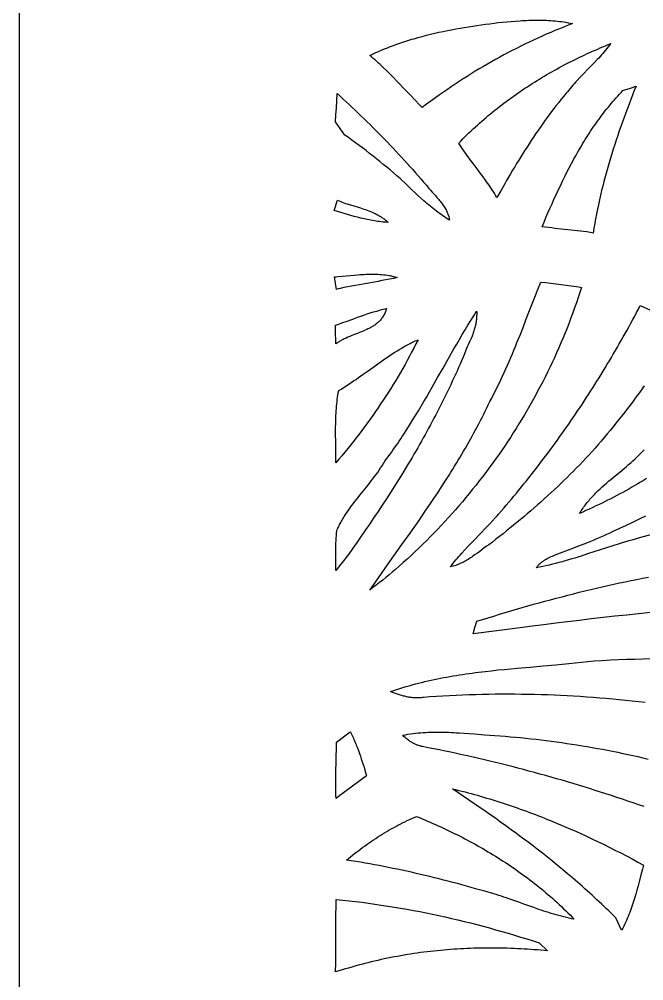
# Model space of a CAD drawing. Extents: x 138 to 547, y 3 to 737.
# Drawn here: x 138.4 to 232.7, y 144 to 289.2 of the extents above; entities that cross this region are included whole.
import ezdxf

# ---------------------------------------------------------------- set-up
doc = ezdxf.new("R2010")
doc.units = 0
doc.layers.add('LAYER_1', color=18, linetype='CONTINUOUS')

msp = doc.modelspace()

# ---------------------------------------------------------------- linework, layer by layer
at = {"layer": 'LAYER_1'}
for points in [[(138.38, 3), (546.62, 3), (546.62, 737.11), (138.38, 737.11)], [(201.88, 277.78), (200.56, 276.84), (199.9, 276.37), (199.24, 275.89), (198.76, 276.39), (198.27, 276.9), (197.31, 277.9), (196.34, 278.91), (195.86, 279.41), (195.38, 279.91), (194.89, 280.41), (194.39, 280.9), (193.9, 281.39), (193.4, 281.88), (193.15, 282.12), (192.89, 282.36), (192.64, 282.59), (192.38, 282.83), (192.12, 283.06), (191.86, 283.29), (191.6, 283.52), (191.34, 283.75), (191.63, 283.89), (191.93, 284.03), (192.22, 284.16), (192.52, 284.29), (192.82, 284.42), (193.12, 284.55), (193.42, 284.67), (193.72, 284.79), (194.02, 284.91), (194.33, 285.03), (194.63, 285.15), (194.93, 285.26), (195.24, 285.37), (195.54, 285.48), (195.85, 285.58), (196.16, 285.69), (196.47, 285.79), (196.77, 285.89), (197.08, 285.99), (197.39, 286.08), (197.7, 286.18), (198.01, 286.27), (198.64, 286.45), (199.26, 286.62), (199.89, 286.78), (200.52, 286.94), (201.15, 287.09), (201.78, 287.23), (202.41, 287.37), (203.05, 287.5), (203.69, 287.62), (204.32, 287.74), (204.96, 287.86), (205.6, 287.97), (206.24, 288.07), (206.88, 288.17), (207.52, 288.27), (208.16, 288.36), (208.81, 288.45), (209.45, 288.53), (210.09, 288.61), (210.73, 288.69), (211.37, 288.77), (212.03, 288.83), (212.69, 288.89), (213.35, 288.94), (214.02, 288.99), (214.35, 289.01), (214.68, 289.03), (215.01, 289.04), (215.34, 289.06), (215.68, 289.07), (216.01, 289.07), (216.34, 289.08), (216.67, 289.08), (217, 289.08), (217.33, 289.07), (217.67, 289.07), (218, 289.05), (218.33, 289.04), (218.66, 289.02), (218.99, 288.99), (219.32, 288.96), (219.65, 288.93), (219.98, 288.89), (220.31, 288.85), (220.64, 288.8), (220.96, 288.74), (221.29, 288.68), (221.62, 288.62), (221.94, 288.55), (221.28, 288.29), (220.62, 288.03), (219.96, 287.77), (219.3, 287.5), (218.65, 287.22), (217.99, 286.94), (217.34, 286.65), (216.69, 286.36), (216.05, 286.06), (215.4, 285.76), (214.76, 285.45), (214.12, 285.13), (213.48, 284.81), (212.85, 284.49), (212.22, 284.16), (211.59, 283.82), (210.96, 283.48), (210.33, 283.14), (209.71, 282.79), (209.09, 282.43), (208.48, 282.07), (207.86, 281.71), (207.25, 281.34), (206.64, 280.96), (206.04, 280.58), (205.43, 280.2), (204.83, 279.81), (204.24, 279.41), (203.64, 279.01), (203.05, 278.61), (202.46, 278.2)], [(220.98, 278.02), (220.6, 277.56), (220.23, 277.11), (219.86, 276.65), (219.49, 276.18), (219.13, 275.72), (218.78, 275.25), (218.42, 274.78), (218.08, 274.3), (217.73, 273.82), (217.39, 273.34), (217.05, 272.86), (216.71, 272.37), (216.38, 271.89), (216.05, 271.4), (215.72, 270.9), (215.4, 270.41), (215.08, 269.91), (214.76, 269.41), (214.45, 268.91), (214.13, 268.41), (213.82, 267.91), (213.51, 267.4), (213.21, 266.9), (212.9, 266.39), (212.6, 265.88), (212.3, 265.37), (212, 264.86), (211.71, 264.34), (211.12, 263.31), (210.54, 262.28), (210.37, 262.55), (210.21, 262.82), (210.04, 263.09), (209.87, 263.35), (209.7, 263.61), (209.52, 263.87), (209.35, 264.13), (209.17, 264.39), (208.98, 264.64), (208.8, 264.9), (208.43, 265.4), (208.05, 265.91), (207.68, 266.41), (206.92, 267.41), (206.55, 267.91), (206.18, 268.42), (206, 268.67), (205.81, 268.93), (205.64, 269.18), (205.46, 269.44), (205.28, 269.7), (205.11, 269.96), (204.94, 270.23), (204.78, 270.5), (205.08, 270.81), (205.38, 271.12), (205.69, 271.43), (206, 271.73), (206.31, 272.04), (206.63, 272.34), (206.95, 272.63), (207.26, 272.93), (207.58, 273.22), (207.91, 273.51), (208.23, 273.8), (208.56, 274.08), (208.89, 274.37), (209.22, 274.65), (209.55, 274.92), (209.89, 275.2), (210.22, 275.47), (210.56, 275.74), (210.9, 276.01), (211.25, 276.27), (211.59, 276.54), (211.94, 276.8), (212.28, 277.05), (212.63, 277.31), (212.99, 277.56), (213.34, 277.81), (213.69, 278.06), (214.05, 278.3), (214.41, 278.55), (214.77, 278.79), (215.13, 279.02), (215.49, 279.26), (215.85, 279.49), (216.22, 279.72), (216.59, 279.95), (216.95, 280.18), (217.32, 280.4), (217.69, 280.62), (218.07, 280.84), (218.44, 281.06), (218.81, 281.27), (219.19, 281.48), (219.57, 281.69), (219.95, 281.9), (220.33, 282.1), (220.71, 282.3), (221.09, 282.5), (221.47, 282.7), (221.85, 282.89), (222.24, 283.09), (222.63, 283.28), (223.01, 283.46), (223.4, 283.65), (223.79, 283.83), (224.18, 284.01), (224.57, 284.19), (224.96, 284.37), (225.35, 284.54), (225.75, 284.71), (226.14, 284.88), (226.53, 285.05), (226.93, 285.21), (227.32, 285.37), (227.72, 285.53), (227.53, 285.28), (227.34, 285.03), (227.14, 284.78), (226.95, 284.53), (226.74, 284.29), (226.54, 284.05), (226.33, 283.81), (226.12, 283.58), (225.91, 283.34), (225.69, 283.11), (225.26, 282.65), (224.82, 282.2), (224.38, 281.75), (223.5, 280.84), (223.06, 280.39), (222.63, 279.93), (222.41, 279.7), (222.2, 279.47), (221.99, 279.23), (221.78, 278.99), (221.58, 278.75), (221.37, 278.51), (221.17, 278.26)], [(225.07, 256.92), (224.59, 257), (224.11, 257.08), (223.63, 257.14), (223.15, 257.21), (222.67, 257.26), (222.18, 257.32), (221.22, 257.42), (220.25, 257.52), (219.28, 257.62), (218.8, 257.68), (218.32, 257.74), (217.83, 257.8), (217.35, 257.87), (217.65, 258.56), (217.94, 259.26), (218.24, 259.95), (218.54, 260.64), (218.85, 261.33), (219.15, 262.02), (219.47, 262.71), (219.79, 263.39), (220.11, 264.07), (220.44, 264.75), (220.77, 265.43), (221.11, 266.1), (221.45, 266.77), (221.81, 267.44), (221.98, 267.77), (222.16, 268.1), (222.35, 268.43), (222.53, 268.76), (222.71, 269.08), (222.9, 269.41), (223.09, 269.73), (223.28, 270.06), (223.47, 270.38), (223.67, 270.7), (223.87, 271.02), (224.06, 271.34), (224.27, 271.65), (224.47, 271.97), (224.67, 272.28), (224.88, 272.59), (225.09, 272.9), (225.3, 273.21), (225.52, 273.51), (225.73, 273.82), (225.95, 274.12), (226.17, 274.42), (226.4, 274.72), (226.62, 275.02), (226.85, 275.31), (227.09, 275.61), (227.32, 275.9), (227.56, 276.19), (227.8, 276.47), (228.04, 276.76), (228.28, 277.04), (228.53, 277.32), (228.78, 277.6), (229.03, 277.88), (229.29, 278.15), (229.55, 278.42), (230, 278.58), (230.55, 278.76), (231.54, 279.09), (231.27, 278.42), (231.01, 277.75), (230.74, 277.07), (230.49, 276.4), (230.23, 275.72), (229.98, 275.05), (229.73, 274.37), (229.49, 273.69), (229.24, 273.01), (229.01, 272.33), (228.77, 271.64), (228.54, 270.96), (228.32, 270.27), (228.1, 269.58), (227.88, 268.89), (227.67, 268.2), (227.47, 267.51), (227.26, 266.81), (227.07, 266.12), (226.88, 265.42), (226.69, 264.72), (226.51, 264.02), (226.34, 263.32), (226.17, 262.62), (226.01, 261.91), (225.86, 261.2), (225.71, 260.5), (225.57, 259.78), (225.43, 259.07), (225.31, 258.36), (225.19, 257.64)], [(203.37, 258.84), (203.12, 259), (202.86, 259.17), (202.61, 259.34), (202.36, 259.52), (202.12, 259.7), (201.87, 259.88), (201.63, 260.06), (201.38, 260.24), (201.14, 260.43), (200.9, 260.62), (200.67, 260.81), (200.43, 261), (200.19, 261.2), (199.96, 261.4), (199.73, 261.6), (199.5, 261.8), (199.04, 262.2), (198.59, 262.61), (198.13, 263.03), (197.69, 263.45), (197.24, 263.87), (196.8, 264.3), (195.92, 265.15), (195.41, 265.58), (194.9, 266.01), (194.39, 266.44), (193.88, 266.86), (193.37, 267.29), (192.85, 267.71), (192.34, 268.13), (191.82, 268.54), (191.29, 268.95), (190.77, 269.36), (190.24, 269.76), (189.71, 270.16), (189.17, 270.55), (188.63, 270.94), (188.09, 271.33), (187.55, 271.7), (186.17, 273.7), (186.22, 274.77), (186.28, 275.84), (186.38, 277.99), (186.84, 277.57), (187.3, 277.15), (187.76, 276.73), (188.22, 276.31), (188.67, 275.88), (189.13, 275.46), (189.58, 275.03), (190.03, 274.59), (190.48, 274.16), (190.92, 273.73), (191.37, 273.29), (191.81, 272.85), (192.25, 272.41), (192.69, 271.96), (193.13, 271.52), (193.56, 271.07), (193.99, 270.62), (194.42, 270.17), (194.85, 269.72), (195.28, 269.26), (195.71, 268.8), (196.13, 268.35), (196.55, 267.89), (196.97, 267.42), (197.39, 266.96), (197.81, 266.49), (198.22, 266.03), (198.64, 265.56), (199.05, 265.09), (199.46, 264.61), (199.87, 264.14), (200.27, 263.66), (200.5, 263.39), (200.74, 263.11), (201.23, 262.57), (201.47, 262.3), (201.71, 262.02), (201.82, 261.88), (201.94, 261.74), (202.05, 261.6), (202.16, 261.46), (202.27, 261.31), (202.38, 261.17), (202.48, 261.02), (202.58, 260.87), (202.67, 260.72), (202.76, 260.56), (202.85, 260.4), (202.93, 260.24), (203.01, 260.08), (203.08, 259.91), (203.14, 259.74), (203.2, 259.57), (203.26, 259.39), (203.3, 259.21), (203.34, 259.02)], [(194.08, 258.52), (193.82, 258.54), (193.56, 258.56), (193.31, 258.58), (193.05, 258.61), (192.79, 258.64), (192.53, 258.68), (192.27, 258.72), (192.02, 258.76), (191.76, 258.8), (191.5, 258.85), (191.25, 258.89), (190.99, 258.94), (190.74, 259), (190.48, 259.05), (190.23, 259.11), (189.98, 259.17), (189.47, 259.29), (188.97, 259.42), (188.46, 259.56), (187.96, 259.7), (187.46, 259.85), (186.96, 260), (186.46, 260.15), (185.97, 260.3), (186.45, 261.87), (186.69, 261.77), (186.93, 261.67), (187.18, 261.58), (187.42, 261.49), (187.67, 261.4), (187.92, 261.32), (188.42, 261.16), (189.43, 260.86), (189.94, 260.7), (190.19, 260.62), (190.44, 260.54), (190.69, 260.45), (190.94, 260.37), (191.18, 260.27), (191.43, 260.18), (191.67, 260.08), (191.9, 259.97), (192.14, 259.86), (192.37, 259.74), (192.6, 259.62), (192.71, 259.55), (192.83, 259.48), (192.94, 259.42), (193.05, 259.34), (193.16, 259.27), (193.26, 259.2), (193.37, 259.12), (193.48, 259.04), (193.58, 258.96), (193.68, 258.88), (193.79, 258.79), (193.89, 258.7), (193.99, 258.61)], [(195.46, 250.2), (194.89, 250.07), (194.32, 249.95), (193.75, 249.84), (193.17, 249.73), (192.6, 249.62), (192.02, 249.52), (190.87, 249.31), (189.72, 249.11), (189.15, 249.01), (188.57, 248.9), (188, 248.78), (187.42, 248.67), (186.85, 248.54), (186.57, 248.48), (186.28, 248.41), (186.13, 249.35), (185.98, 250.28), (186.27, 250.3), (186.57, 250.33), (187.16, 250.38), (188.35, 250.5), (188.95, 250.55), (189.54, 250.61), (189.84, 250.63), (190.14, 250.65), (190.44, 250.67), (190.74, 250.69), (191.04, 250.7), (191.34, 250.71), (191.63, 250.71), (191.93, 250.71), (192.23, 250.7), (192.53, 250.69), (192.82, 250.67), (193.12, 250.65), (193.41, 250.62), (193.71, 250.58), (194, 250.54), (194.3, 250.49), (194.44, 250.46), (194.59, 250.43), (194.73, 250.4), (194.88, 250.36), (195.02, 250.32), (195.17, 250.28), (195.31, 250.24)], [(195.19, 206.08), (194.96, 205.88), (194.72, 205.68), (194.25, 205.28), (193.77, 204.89), (193.28, 204.5), (192.8, 204.11), (192.31, 203.74), (191.81, 203.36), (191.32, 202.99), (191.92, 203.85), (192.53, 204.71), (193.74, 206.43), (196.19, 209.87), (197.41, 211.59), (198.01, 212.46), (198.61, 213.32), (199.22, 214.19), (199.81, 215.06), (200.41, 215.94), (201, 216.81), (201.58, 217.69), (202.16, 218.57), (202.73, 219.46), (203.3, 220.35), (203.58, 220.8), (203.86, 221.24), (204.14, 221.69), (204.41, 222.14), (204.69, 222.59), (204.96, 223.05), (205.23, 223.5), (205.5, 223.96), (205.76, 224.41), (206.03, 224.87), (206.29, 225.33), (206.55, 225.79), (206.8, 226.26), (207.06, 226.72), (207.31, 227.19), (207.56, 227.66), (207.8, 228.12), (208.05, 228.6), (208.29, 229.07), (208.53, 229.54), (208.76, 230.02), (208.99, 230.5), (209.22, 230.98), (209.45, 231.46), (209.74, 232), (210.03, 232.54), (210.31, 233.09), (210.58, 233.64), (210.85, 234.19), (211.12, 234.74), (211.38, 235.29), (211.63, 235.85), (211.89, 236.41), (212.14, 236.97), (212.38, 237.53), (212.62, 238.1), (212.86, 238.66), (213.1, 239.23), (213.33, 239.79), (213.56, 240.36), (213.79, 240.93), (214.02, 241.5), (214.47, 242.65), (214.92, 243.79), (215.36, 244.94), (216.25, 247.23), (216.7, 248.38), (217.15, 249.52), (217.92, 249.44), (218.69, 249.35), (219.46, 249.26), (220.23, 249.16), (220.99, 249.06), (221.76, 248.95), (222.14, 248.89), (222.53, 248.84), (222.91, 248.77), (223.29, 248.71), (223.04, 247.93), (222.79, 247.16), (222.53, 246.39), (222.26, 245.62), (221.99, 244.85), (221.7, 244.09), (221.42, 243.33), (221.12, 242.57), (220.82, 241.82), (220.51, 241.07), (220.19, 240.32), (219.87, 239.57), (219.54, 238.83), (219.21, 238.09), (218.87, 237.35), (218.52, 236.62), (218.16, 235.89), (217.8, 235.17), (217.44, 234.44), (217.06, 233.72), (216.68, 233.01), (216.3, 232.29), (215.91, 231.58), (215.51, 230.88), (215.1, 230.18), (214.69, 229.48), (214.28, 228.78), (213.86, 228.09), (213.43, 227.4), (213, 226.72), (212.56, 226.04), (212.11, 225.37), (211.66, 224.69), (211.21, 224.03), (210.75, 223.36), (210.28, 222.7), (209.81, 222.05), (209.33, 221.4), (208.85, 220.75), (208.36, 220.11), (207.87, 219.47), (207.37, 218.84), (206.86, 218.21), (206.36, 217.58), (205.84, 216.96), (205.32, 216.34), (204.8, 215.73), (204.27, 215.13), (203.74, 214.52), (203.2, 213.93), (202.66, 213.33), (202.11, 212.75), (201.56, 212.16), (201, 211.58), (200.44, 211.01), (199.87, 210.44), (199.3, 209.88), (198.73, 209.32), (198.15, 208.77), (197.57, 208.22), (196.98, 207.68), (196.39, 207.14), (195.79, 206.61)], [(193.83, 245.53), (193.79, 245.37), (193.75, 245.21), (193.69, 245.06), (193.64, 244.91), (193.58, 244.77), (193.51, 244.63), (193.44, 244.5), (193.37, 244.37), (193.29, 244.25), (193.21, 244.12), (193.12, 244.01), (193.03, 243.89), (192.94, 243.78), (192.84, 243.68), (192.74, 243.58), (192.63, 243.48), (192.53, 243.38), (192.42, 243.29), (192.3, 243.2), (192.19, 243.11), (192.07, 243.02), (191.95, 242.94), (191.83, 242.86), (191.7, 242.79), (191.57, 242.71), (191.44, 242.64), (191.31, 242.57), (191.18, 242.5), (191.04, 242.43), (190.9, 242.36), (190.63, 242.24), (190.34, 242.11), (190.06, 241.99), (189.77, 241.88), (189.48, 241.76), (188.89, 241.53), (188.6, 241.42), (188.31, 241.3), (188.03, 241.18), (187.75, 241.06), (187.47, 240.93), (187.33, 240.86), (187.2, 240.79), (187.07, 240.72), (186.94, 240.65), (186.81, 240.57), (186.68, 240.5), (186.56, 240.42), (186.43, 240.34), (186.32, 240.25), (186.2, 240.17), (186.18, 240.87), (186.17, 241.58), (186.16, 242.29), (186.16, 243), (186.64, 243.16), (187.11, 243.33), (188.07, 243.68), (189.02, 244.02), (189.49, 244.19), (189.97, 244.36), (190.45, 244.53), (190.93, 244.69), (191.41, 244.85), (191.89, 245), (192.37, 245.14), (192.86, 245.28), (193.1, 245.35), (193.34, 245.41), (193.59, 245.47)], [(186.21, 205.95), (186.19, 206.7), (186.18, 207.45), (186.18, 207.83), (186.18, 208.21), (186.18, 208.58), (186.18, 208.96), (186.19, 209.33), (186.2, 209.71), (186.21, 210.09), (186.23, 210.46), (186.25, 210.84), (186.28, 211.21), (186.3, 211.59), (186.34, 211.96), (186.42, 212.15), (186.5, 212.33), (186.59, 212.51), (186.68, 212.69), (186.77, 212.87), (186.87, 213.05), (186.96, 213.22), (187.06, 213.4), (187.16, 213.57), (187.26, 213.74), (187.36, 213.91), (187.47, 214.08), (187.68, 214.42), (187.9, 214.75), (188.13, 215.08), (188.36, 215.4), (188.59, 215.72), (188.83, 216.04), (189.08, 216.36), (189.32, 216.67), (189.57, 216.99), (189.82, 217.3), (190.82, 218.55), (191.32, 219.17), (191.56, 219.49), (191.81, 219.8), (192.05, 220.12), (192.28, 220.45), (192.52, 220.77), (192.75, 221.1), (192.97, 221.43), (193.19, 221.77), (193.4, 222.11), (193.5, 222.28), (193.6, 222.45), (193.85, 222.79), (194.1, 223.12), (194.34, 223.45), (194.59, 223.79), (194.83, 224.13), (195.07, 224.47), (195.3, 224.81), (195.54, 225.15), (195.77, 225.49), (196, 225.84), (196.23, 226.18), (196.46, 226.53), (196.91, 227.22), (197.35, 227.92), (197.79, 228.63), (198.23, 229.34), (198.66, 230.05), (199.08, 230.76), (199.5, 231.48), (199.92, 232.2), (200.34, 232.92), (200.75, 233.64), (201.57, 235.08), (202.39, 236.53), (203.22, 237.98), (203.63, 238.7), (204.04, 239.42), (204.46, 240.14), (204.88, 240.86), (205.3, 241.58), (205.72, 242.29), (206.15, 243), (206.59, 243.71), (207.02, 244.41), (207.47, 245.11), (207.48, 244.93), (207.48, 244.75), (207.48, 244.57), (207.47, 244.39), (207.46, 244.22), (207.45, 244.04), (207.43, 243.87), (207.41, 243.69), (207.38, 243.52), (207.35, 243.35), (207.32, 243.17), (207.29, 243), (207.25, 242.83), (207.2, 242.66), (207.16, 242.49), (207.11, 242.33), (207.06, 242.16), (207, 241.99), (206.95, 241.83), (206.89, 241.66), (206.83, 241.5), (206.77, 241.34), (206.64, 241.01), (206.5, 240.69), (206.36, 240.37), (206.21, 240.05), (206.06, 239.73), (205.84, 239.21), (205.63, 238.68), (205.41, 238.16), (205.18, 237.63), (204.96, 237.11), (204.73, 236.59), (204.5, 236.07), (204.27, 235.55), (204.03, 235.04), (203.79, 234.52), (203.55, 234.01), (203.31, 233.5), (203.06, 232.99), (202.82, 232.48), (202.57, 231.97), (202.31, 231.46), (202.06, 230.95), (201.8, 230.45), (201.54, 229.94), (201.28, 229.44), (201.02, 228.94), (200.75, 228.44), (200.49, 227.94), (200.22, 227.44), (199.95, 226.95), (199.67, 226.45), (199.4, 225.96), (199.12, 225.46), (198.84, 224.97), (198.56, 224.48), (198.28, 223.99), (197.99, 223.5), (197.71, 223.01), (197.42, 222.52), (197.13, 222.04), (196.83, 221.55), (196.25, 220.59), (195.65, 219.63), (195.05, 218.67), (194.44, 217.71), (193.83, 216.76), (193.21, 215.82), (192.59, 214.88), (191.96, 213.94), (191.32, 213), (190.69, 212.07), (190.04, 211.14), (189.4, 210.22), (188.75, 209.3), (188.09, 208.38)], [(198.61, 240.8), (198.3, 240.17), (197.98, 239.54), (197.65, 238.92), (197.32, 238.3), (196.99, 237.68), (196.65, 237.07), (196.3, 236.46), (195.95, 235.85), (195.6, 235.24), (195.24, 234.64), (194.87, 234.04), (194.5, 233.45), (194.13, 232.86), (193.75, 232.27), (193.36, 231.68), (192.97, 231.1), (192.58, 230.52), (192.18, 229.94), (191.78, 229.37), (191.38, 228.8), (190.97, 228.23), (190.55, 227.67), (190.14, 227.11), (189.71, 226.55), (189.29, 225.99), (188.86, 225.44), (188.43, 224.9), (187.99, 224.35), (187.55, 223.81), (187.11, 223.27), (186.67, 222.74), (186.22, 222.2), (186.22, 222.89), (186.21, 223.57), (186.19, 224.94), (186.18, 225.63), (186.17, 226.31), (186.17, 227), (186.17, 227.68), (186.18, 228.02), (186.18, 228.37), (186.19, 228.71), (186.2, 229.05), (186.22, 229.39), (186.24, 229.73), (186.26, 230.07), (186.28, 230.42), (186.31, 230.76), (186.34, 231.1), (186.38, 231.44), (186.42, 231.78), (186.47, 232.12), (186.52, 232.45), (186.57, 232.79), (186.64, 233.13), (187.02, 233.36), (187.39, 233.59), (187.77, 233.83), (188.14, 234.07), (188.51, 234.32), (188.88, 234.57), (189.25, 234.82), (189.61, 235.08), (190.34, 235.59), (191.07, 236.11), (191.79, 236.63), (192.52, 237.15), (192.88, 237.41), (193.25, 237.67), (193.62, 237.92), (193.98, 238.17), (194.35, 238.42), (194.73, 238.66), (195.1, 238.9), (195.48, 239.14), (195.86, 239.37), (196.24, 239.59), (196.62, 239.81), (197.01, 240.02), (197.21, 240.12), (197.41, 240.23), (197.6, 240.33), (197.8, 240.42), (198, 240.52), (198.2, 240.61), (198.41, 240.71)], [(190.84, 174.93), (189.69, 174.09), (188.53, 173.24), (187.96, 172.81), (187.38, 172.38), (186.81, 171.95), (186.24, 171.52), (186.22, 172.05), (186.21, 172.58), (186.2, 173.11), (186.2, 173.65), (186.2, 174.18), (186.2, 174.71), (186.2, 175.24), (186.21, 175.77), (186.23, 176.84), (186.26, 177.9), (186.28, 178.97), (186.3, 180.03), (188.35, 181.6), (188.46, 181.41), (188.56, 181.21), (188.66, 181.01), (188.76, 180.81), (188.85, 180.6), (188.94, 180.4), (189.03, 180.2), (189.12, 179.99), (189.21, 179.79), (189.29, 179.58), (189.46, 179.17), (189.61, 178.75), (189.77, 178.33), (189.91, 177.91), (190.05, 177.49), (190.19, 177.07), (190.33, 176.64), (190.46, 176.22), (190.59, 175.79)], [(232.68, 161.45), (232.51, 160.82), (232.34, 160.2), (232.01, 158.94), (231.84, 158.31), (231.67, 157.68), (231.49, 157.06), (231.4, 156.74), (231.31, 156.43), (231.21, 156.12), (231.12, 155.81), (231.02, 155.5), (230.91, 155.2), (230.81, 154.89), (230.7, 154.59), (230.58, 154.28), (230.47, 153.98), (230.35, 153.68), (230.22, 153.38), (230.09, 153.09), (229.96, 152.79), (229.82, 152.5), (229.68, 152.21), (229.53, 151.92), (229.37, 151.63), (228.47, 153.48), (228.12, 153.83), (227.77, 154.18), (227.42, 154.52), (227.06, 154.87), (226.71, 155.21), (226.35, 155.55), (225.99, 155.89), (225.63, 156.23), (225.27, 156.57), (224.91, 156.9), (224.54, 157.23), (224.18, 157.57), (223.81, 157.89), (223.44, 158.22), (223.07, 158.55), (222.7, 158.87), (222.33, 159.19), (221.96, 159.52), (221.21, 160.15), (220.45, 160.78), (219.69, 161.41), (218.93, 162.03), (218.16, 162.64), (217.39, 163.25), (216.61, 163.86), (215.83, 164.45), (215.05, 165.05), (214.26, 165.64), (213.47, 166.22), (212.68, 166.8), (211.88, 167.38), (211.09, 167.96), (210.29, 168.52), (209.48, 169.09), (208.68, 169.65), (207.87, 170.21), (207.06, 170.77), (206.26, 171.33), (205.44, 171.88), (204.63, 172.43), (203.82, 172.98), (204.29, 172.86), (204.76, 172.74), (205.24, 172.62), (205.71, 172.5), (206.18, 172.38), (206.65, 172.25), (207.12, 172.12), (207.58, 171.99), (208.05, 171.86), (208.52, 171.72), (208.98, 171.58), (209.45, 171.44), (209.91, 171.3), (210.38, 171.16), (210.84, 171.01), (211.3, 170.86), (211.76, 170.71), (212.22, 170.55), (212.68, 170.4), (213.14, 170.24), (213.6, 170.08), (214.06, 169.92), (214.52, 169.75), (214.98, 169.59), (215.43, 169.42), (215.89, 169.25), (216.34, 169.07), (216.8, 168.9), (217.25, 168.72), (217.7, 168.54), (218.15, 168.36), (218.61, 168.18), (219.51, 167.81), (220.4, 167.43), (221.3, 167.05), (222.19, 166.66), (223.08, 166.26), (223.97, 165.85), (224.85, 165.44), (225.73, 165.02), (226.61, 164.59), (227.48, 164.16), (228.36, 163.73), (229.23, 163.28), (230.09, 162.83), (230.96, 162.38), (231.82, 161.92)], [(222.2, 153.28), (221.81, 153.36), (221.42, 153.44), (221.03, 153.53), (220.65, 153.62), (220.26, 153.72), (219.88, 153.82), (219.5, 153.93), (219.11, 154.04), (218.73, 154.15), (218.35, 154.27), (217.98, 154.39), (217.6, 154.51), (217.22, 154.64), (216.84, 154.77), (216.09, 155.03), (215.34, 155.29), (214.59, 155.56), (213.84, 155.83), (213.09, 156.1), (212.34, 156.36), (211.96, 156.49), (211.58, 156.62), (211.2, 156.75), (210.82, 156.87), (210.44, 156.99), (210.06, 157.11), (208.69, 157.5), (207.31, 157.89), (206.62, 158.08), (205.94, 158.27), (205.25, 158.46), (204.56, 158.65), (203.87, 158.83), (203.17, 159.01), (202.48, 159.19), (201.79, 159.36), (201.1, 159.54), (200.4, 159.71), (199.71, 159.88), (199.01, 160.04), (198.32, 160.2), (197.62, 160.36), (196.93, 160.52), (196.23, 160.67), (195.53, 160.82), (194.83, 160.96), (194.13, 161.11), (193.43, 161.25), (192.73, 161.38), (192.03, 161.51), (191.33, 161.64), (190.62, 161.76), (189.92, 161.89), (189.22, 162), (188.51, 162.11), (187.81, 162.22), (188.11, 162.47), (188.42, 162.71), (188.73, 162.96), (189.04, 163.2), (189.35, 163.44), (189.66, 163.67), (189.98, 163.91), (190.29, 164.14), (190.61, 164.37), (190.93, 164.6), (191.25, 164.82), (191.57, 165.05), (191.9, 165.27), (192.22, 165.48), (192.55, 165.7), (192.88, 165.91), (193.21, 166.11), (193.55, 166.32), (193.88, 166.52), (194.22, 166.72), (194.56, 166.91), (194.9, 167.1), (195.24, 167.29), (195.58, 167.47), (195.93, 167.65), (196.28, 167.83), (196.63, 168), (196.98, 168.17), (197.33, 168.33), (197.69, 168.49), (198.05, 168.65), (198.4, 168.8), (198.82, 168.63), (199.23, 168.46), (199.63, 168.29), (200.04, 168.11), (200.45, 167.94), (200.86, 167.76), (201.26, 167.58), (201.67, 167.4), (202.07, 167.21), (202.48, 167.02), (202.88, 166.83), (203.28, 166.64), (203.68, 166.45), (204.08, 166.25), (204.48, 166.05), (204.88, 165.85), (205.28, 165.65), (205.67, 165.44), (206.07, 165.23), (206.46, 165.02), (206.85, 164.81), (207.25, 164.6), (207.64, 164.38), (208.02, 164.16), (208.41, 163.94), (208.8, 163.71), (209.18, 163.48), (209.57, 163.25), (209.95, 163.02), (210.33, 162.79), (210.71, 162.55), (211.08, 162.31), (211.46, 162.07), (211.83, 161.82), (212.21, 161.58), (212.58, 161.33), (212.95, 161.07), (213.32, 160.82), (213.68, 160.56), (214.05, 160.3), (214.41, 160.04), (214.77, 159.78), (215.13, 159.51), (215.49, 159.24), (215.84, 158.97), (216.19, 158.69), (216.55, 158.41), (216.9, 158.13), (217.24, 157.85), (217.59, 157.56), (217.93, 157.28), (218.27, 156.98), (218.61, 156.69), (218.95, 156.39), (219.29, 156.1), (219.62, 155.79), (219.95, 155.49), (220.28, 155.18), (220.61, 154.87), (220.93, 154.56), (221.25, 154.24), (221.57, 153.93), (221.89, 153.61)], [(218.16, 148.5), (217.66, 148.54), (217.15, 148.59), (216.65, 148.63), (216.14, 148.67), (215.64, 148.71), (215.13, 148.75), (214.63, 148.78), (214.12, 148.81), (213.62, 148.83), (213.11, 148.86), (212.61, 148.88), (212.1, 148.89), (211.6, 148.91), (211.09, 148.92), (210.58, 148.92), (210.08, 148.93), (209.57, 148.93), (209.07, 148.93), (208.56, 148.92), (208.06, 148.91), (207.55, 148.9), (207.05, 148.89), (206.54, 148.87), (206.04, 148.85), (205.53, 148.83), (205.03, 148.8), (204.53, 148.77), (204.02, 148.74), (203.52, 148.7), (203.02, 148.66), (202.51, 148.62), (202.01, 148.57), (201.51, 148.52), (201, 148.47), (200.5, 148.41), (200, 148.35), (199.5, 148.29), (199, 148.23), (198.5, 148.16), (198, 148.08), (197.5, 148.01), (197, 147.93), (196.5, 147.85), (196, 147.76), (195.51, 147.67), (195.01, 147.58), (194.51, 147.48), (194.02, 147.38), (193.52, 147.28), (193.03, 147.17), (192.53, 147.06), (192.04, 146.95), (191.55, 146.83), (191.05, 146.71), (190.56, 146.59), (190.07, 146.46), (189.58, 146.33), (189.09, 146.19), (188.6, 146.05), (188.12, 145.91), (187.63, 145.77), (187.14, 145.62), (186.66, 145.47), (186.17, 145.31), (186.18, 146.68), (186.19, 148.05), (186.2, 150.79), (186.2, 152.16), (186.21, 153.53), (186.22, 154.22), (186.23, 154.9), (186.25, 155.59), (186.26, 156.28), (187.24, 156.17), (188.21, 156.07), (189.19, 155.95), (190.16, 155.83), (191.13, 155.7), (192.1, 155.56), (193.07, 155.42), (194.04, 155.27), (195.01, 155.11), (195.98, 154.95), (196.94, 154.78), (197.91, 154.6), (198.87, 154.42), (199.84, 154.23), (200.8, 154.03), (201.76, 153.83), (202.72, 153.62), (203.68, 153.4), (204.63, 153.18), (205.59, 152.95), (206.54, 152.71), (207.49, 152.47), (208.44, 152.22), (209.39, 151.96), (210.34, 151.7), (211.29, 151.43), (212.23, 151.16), (213.17, 150.88), (214.11, 150.59), (215.05, 150.3), (215.99, 150), (216.93, 149.69)]]:
    msp.add_lwpolyline(points, close=True, dxfattribs=at)
for points in [[(232.77, 233.83), (232.36, 233.25), (231.94, 232.68), (231.53, 232.11), (231.11, 231.54), (230.68, 230.98), (230.26, 230.42), (229.83, 229.86), (229.39, 229.31), (228.95, 228.75), (228.51, 228.2), (228.07, 227.66), (227.62, 227.11), (227.18, 226.57), (226.73, 226.03), (226.27, 225.49), (225.82, 224.96), (225.36, 224.42), (224.9, 223.92), (224.44, 223.42), (223.98, 222.92), (223.51, 222.42), (223.04, 221.93), (222.57, 221.45), (222.09, 220.96), (221.61, 220.48), (221.13, 220), (220.64, 219.53), (220.15, 219.06), (219.66, 218.59), (219.16, 218.12), (218.67, 217.66), (218.17, 217.2), (217.66, 216.75), (217.16, 216.29), (216.65, 215.84), (216.14, 215.4), (215.63, 214.95), (215.11, 214.51), (214.59, 214.07), (214.07, 213.64), (213.55, 213.21), (213.03, 212.78), (212.5, 212.35), (211.97, 211.92), (211.45, 211.5), (210.91, 211.08), (210.38, 210.67), (209.85, 210.25), (209.31, 209.84), (208.97, 209.6), (208.62, 209.35), (207.94, 208.84), (207.59, 208.59), (207.25, 208.34), (206.9, 208.09), (206.72, 207.97), (206.55, 207.86), (206.37, 207.74), (206.19, 207.63), (206.01, 207.52), (205.83, 207.41), (205.64, 207.31), (205.46, 207.21), (205.27, 207.12), (205.08, 207.03), (204.89, 206.94), (204.7, 206.86), (204.5, 206.79), (204.3, 206.72), (204.1, 206.65), (203.9, 206.6), (203.69, 206.54), (203.49, 206.5), (203.7, 206.76), (203.91, 207.03), (204.13, 207.29), (204.34, 207.55), (204.56, 207.8), (204.79, 208.06), (205.01, 208.31), (205.23, 208.57), (205.69, 209.06), (206.15, 209.56), (206.61, 210.05), (207.08, 210.54), (208.01, 211.51), (208.95, 212.48), (209.41, 212.97), (209.88, 213.46), (210.33, 213.96), (210.56, 214.21), (210.79, 214.46), (211.18, 214.91), (211.56, 215.36), (211.95, 215.81), (212.34, 216.27), (212.72, 216.72), (213.1, 217.18), (213.48, 217.64), (213.86, 218.09), (214.23, 218.56), (214.61, 219.02), (214.98, 219.48), (215.35, 219.95), (215.72, 220.41), (216.08, 220.88), (216.45, 221.35), (216.81, 221.82), (217.17, 222.3), (217.53, 222.77), (217.89, 223.24), (218.25, 223.72), (218.6, 224.2), (218.96, 224.68), (219.31, 225.16), (219.66, 225.64), (220, 226.13), (220.35, 226.61), (220.69, 227.1), (221.03, 227.58), (221.37, 228.07), (221.71, 228.56), (222.05, 229.05), (222.38, 229.55), (222.72, 230.04), (223.05, 230.54), (223.38, 231.03), (223.71, 231.53), (224.03, 232.03), (224.36, 232.53), (224.68, 233.03), (225, 233.54), (225.32, 234.04), (225.64, 234.55), (225.95, 235.05), (226.27, 235.56), (226.58, 236.07), (226.89, 236.58), (227.2, 237.09), (227.51, 237.6), (227.81, 238.12), (228.11, 238.63), (228.42, 239.15), (228.72, 239.67), (229.01, 240.18), (229.31, 240.7), (229.6, 241.22), (229.9, 241.75), (230.19, 242.27), (230.48, 242.79), (230.77, 243.32), (231.05, 243.84), (231.34, 244.37), (231.62, 244.9), (231.9, 245.43), (232.18, 245.96), (233.75, 245.27)], [(233.13, 219.82), (232.69, 219.56), (232.24, 219.29), (231.79, 219.03), (231.35, 218.77), (230.9, 218.51), (230.45, 218.25), (229.99, 218), (229.54, 217.75), (229.08, 217.51), (228.63, 217.26), (228.17, 217.02), (227.71, 216.78), (227.25, 216.55), (226.78, 216.31), (226.32, 216.09), (225.85, 215.86), (225.39, 215.64), (224.92, 215.42), (224.44, 215.2), (223.97, 214.99), (223.5, 214.78), (223.02, 214.58), (223.14, 214.77), (223.26, 214.96), (223.38, 215.14), (223.5, 215.33), (223.63, 215.51), (223.76, 215.68), (223.89, 215.86), (224.02, 216.03), (224.16, 216.2), (224.3, 216.37), (224.44, 216.54), (224.58, 216.71), (224.73, 216.87), (224.87, 217.03), (225.02, 217.19), (225.17, 217.35), (225.32, 217.5), (225.47, 217.66), (225.78, 217.96), (226.1, 218.26), (226.42, 218.56), (226.74, 218.85), (227.07, 219.14), (227.4, 219.42), (227.73, 219.7), (228.4, 220.26), (229.08, 220.82), (229.75, 221.37), (230.09, 221.66), (230.42, 221.94), (230.75, 222.23), (231.08, 222.52), (231.4, 222.81), (231.72, 223.11), (232.03, 223.41), (232.19, 223.56), (232.34, 223.72), (232.49, 223.88), (232.64, 224.03), (232.79, 224.19)], [(235.24, 211.73), (231.87, 210.82), (231.39, 210.69), (230.91, 210.55), (230.43, 210.42), (229.95, 210.27), (229.47, 210.13), (228.99, 209.98), (228.03, 209.68), (227.08, 209.37), (226.12, 209.06), (224.21, 208.44), (223.25, 208.13), (222.77, 207.98), (222.3, 207.83), (221.82, 207.69), (221.33, 207.54), (220.85, 207.4), (220.37, 207.27), (219.89, 207.14), (219.4, 207.01), (218.92, 206.88), (218.43, 206.76), (217.94, 206.65), (217.45, 206.54), (216.96, 206.43), (216.47, 206.33), (216.54, 206.43), (216.61, 206.52), (216.68, 206.61), (216.75, 206.7), (216.83, 206.78), (216.9, 206.86), (216.98, 206.94), (217.06, 207.02), (217.14, 207.09), (217.23, 207.16), (217.31, 207.23), (217.4, 207.29), (217.49, 207.36), (217.58, 207.42), (217.67, 207.48), (217.76, 207.54), (217.95, 207.65), (218.14, 207.76), (218.33, 207.86), (218.53, 207.95), (218.73, 208.05), (218.93, 208.13), (219.34, 208.3), (220.54, 208.76), (221.73, 209.22), (222.92, 209.68), (224.12, 210.13), (224.62, 210.34), (225.12, 210.55), (225.62, 210.77), (226.12, 210.99), (226.62, 211.2), (227.12, 211.43), (227.61, 211.65), (228.11, 211.87), (229.1, 212.33), (230.09, 212.79), (231.07, 213.26), (232.05, 213.73), (233.03, 214.22)], [(233.72, 199.59), (231.93, 199.41), (230.14, 199.22), (228.35, 199.03), (226.57, 198.83), (224.78, 198.63), (222.99, 198.42), (221.2, 198.2), (219.42, 197.99), (217.63, 197.76), (215.85, 197.54), (214.06, 197.31), (210.5, 196.85), (206.93, 196.38), (207.21, 197.32), (207.49, 198.27), (208.34, 198.54), (209.19, 198.81), (210.05, 199.07), (210.9, 199.33), (211.76, 199.59), (212.61, 199.85), (213.47, 200.1), (214.33, 200.35), (215.19, 200.6), (216.05, 200.84), (216.91, 201.08), (217.77, 201.31), (218.63, 201.54), (219.5, 201.77), (220.36, 201.99), (221.22, 202.22), (222.09, 202.43), (222.96, 202.65), (223.82, 202.86), (224.69, 203.07), (225.56, 203.27), (226.43, 203.47), (227.3, 203.67), (228.17, 203.86), (229.04, 204.06), (229.91, 204.24), (230.79, 204.43), (231.66, 204.61), (232.53, 204.78), (233.41, 204.96)], [(232.94, 186), (231.96, 186.12), (230.97, 186.23), (229.99, 186.33), (229.01, 186.43), (228.03, 186.52), (227.04, 186.61), (226.06, 186.69), (225.07, 186.77), (224.09, 186.84), (223.1, 186.9), (222.12, 186.96), (221.13, 187.02), (220.15, 187.07), (219.16, 187.11), (218.17, 187.15), (217.19, 187.18), (216.2, 187.21), (215.21, 187.23), (214.23, 187.24), (213.24, 187.25), (212.25, 187.26), (211.27, 187.26), (210.28, 187.25), (209.29, 187.23), (208.3, 187.22), (207.32, 187.19), (206.33, 187.16), (205.34, 187.13), (204.36, 187.08), (203.37, 187.04), (202.38, 186.98), (201.4, 186.92), (200.41, 186.86), (199.43, 186.79), (199.27, 186.76), (199.11, 186.74), (198.95, 186.73), (198.79, 186.72), (198.63, 186.71), (198.47, 186.71), (198.31, 186.71), (198.16, 186.71), (198, 186.72), (197.84, 186.73), (197.68, 186.75), (197.53, 186.77), (197.37, 186.79), (197.22, 186.82), (197.06, 186.84), (196.91, 186.87), (196.75, 186.91), (196.6, 186.95), (196.44, 186.98), (196.29, 187.03), (196.14, 187.07), (195.99, 187.11), (195.68, 187.21), (195.38, 187.32), (195.08, 187.42), (194.78, 187.54), (194.48, 187.66), (194.95, 187.82), (195.41, 187.97), (195.88, 188.12), (196.34, 188.27), (196.81, 188.41), (197.28, 188.55), (197.74, 188.68), (198.21, 188.81), (198.69, 188.93), (199.16, 189.05), (199.63, 189.16), (200.1, 189.27), (200.58, 189.38), (201.05, 189.48), (201.53, 189.58), (202, 189.68), (202.48, 189.77), (202.96, 189.86), (203.44, 189.95), (203.92, 190.03), (204.4, 190.11), (204.88, 190.18), (205.36, 190.26), (205.84, 190.33), (206.32, 190.4), (206.8, 190.46), (207.29, 190.53), (207.77, 190.59), (208.25, 190.65), (208.74, 190.7), (209.71, 190.81), (210.68, 190.92), (211.65, 191.01), (212.62, 191.11), (213.59, 191.2), (215.54, 191.37), (217.49, 191.53), (219.43, 191.7), (220.4, 191.79), (221.37, 191.88), (222.34, 191.98), (223.3, 192.08), (224.27, 192.18), (225.23, 192.3), (226.45, 192.37), (227.67, 192.43), (228.89, 192.49), (230.11, 192.54), (231.33, 192.58), (232.55, 192.61), (233.78, 192.64)], [(232.77, 170.28), (231.95, 170.57), (231.13, 170.85), (230.3, 171.13), (229.48, 171.4), (228.66, 171.68), (227.83, 171.95), (227, 172.21), (226.18, 172.48), (225.35, 172.74), (224.52, 173), (223.69, 173.26), (222.86, 173.51), (222.03, 173.76), (221.2, 174.01), (220.37, 174.26), (219.53, 174.5), (218.7, 174.74), (217.87, 174.97), (217.03, 175.21), (216.19, 175.44), (215.36, 175.66), (214.52, 175.89), (213.68, 176.11), (212.84, 176.32), (212, 176.54), (211.16, 176.75), (210.32, 176.96), (209.48, 177.16), (208.63, 177.36), (207.79, 177.56), (206.94, 177.75), (206.1, 177.94), (205.25, 178.13), (204.4, 178.31), (203.56, 178.49), (202.71, 178.67), (201.86, 178.84), (201.01, 179.01), (200.16, 179.17), (199.31, 179.34), (199.09, 179.39), (198.89, 179.45), (198.68, 179.52), (198.58, 179.55), (198.48, 179.59), (198.38, 179.63), (198.28, 179.67), (198.19, 179.72), (198.09, 179.76), (197.99, 179.81), (197.9, 179.86), (197.8, 179.91), (197.71, 179.96), (197.62, 180.02), (197.53, 180.07), (197.43, 180.13), (197.34, 180.19), (197.25, 180.25), (197.17, 180.32), (196.99, 180.45), (196.82, 180.59), (196.65, 180.74), (196.49, 180.9), (196.32, 181.06), (196.71, 181.14), (197.09, 181.21), (197.47, 181.27), (197.86, 181.32), (198.24, 181.37), (198.63, 181.41), (199.01, 181.45), (199.4, 181.48), (199.78, 181.5), (200.17, 181.52), (200.56, 181.53), (200.94, 181.54), (201.33, 181.55), (201.72, 181.55), (202.1, 181.54), (202.49, 181.54), (202.88, 181.53), (203.26, 181.51), (203.65, 181.5), (204.04, 181.48), (204.42, 181.45), (204.81, 181.43), (205.59, 181.38), (206.36, 181.32), (207.13, 181.26), (208.67, 181.14), (209.45, 181.09), (210.22, 181.04), (211, 180.98), (211.78, 180.91), (212.56, 180.85), (213.33, 180.78), (214.11, 180.7), (214.89, 180.62), (215.66, 180.54), (216.44, 180.45), (217.21, 180.36), (217.99, 180.27), (218.76, 180.17), (219.53, 180.06), (220.31, 179.95), (221.08, 179.84), (221.85, 179.72), (222.62, 179.6), (223.39, 179.48), (224.16, 179.35), (224.93, 179.22), (225.7, 179.08), (226.47, 178.94), (227.24, 178.79), (228, 178.64), (228.77, 178.49), (229.54, 178.33), (230.3, 178.17), (231.06, 178), (231.83, 177.83), (232.59, 177.65), (233.35, 177.47)]]:
    msp.add_lwpolyline(points, dxfattribs=at)

doc.saveas('drawing.dxf')
